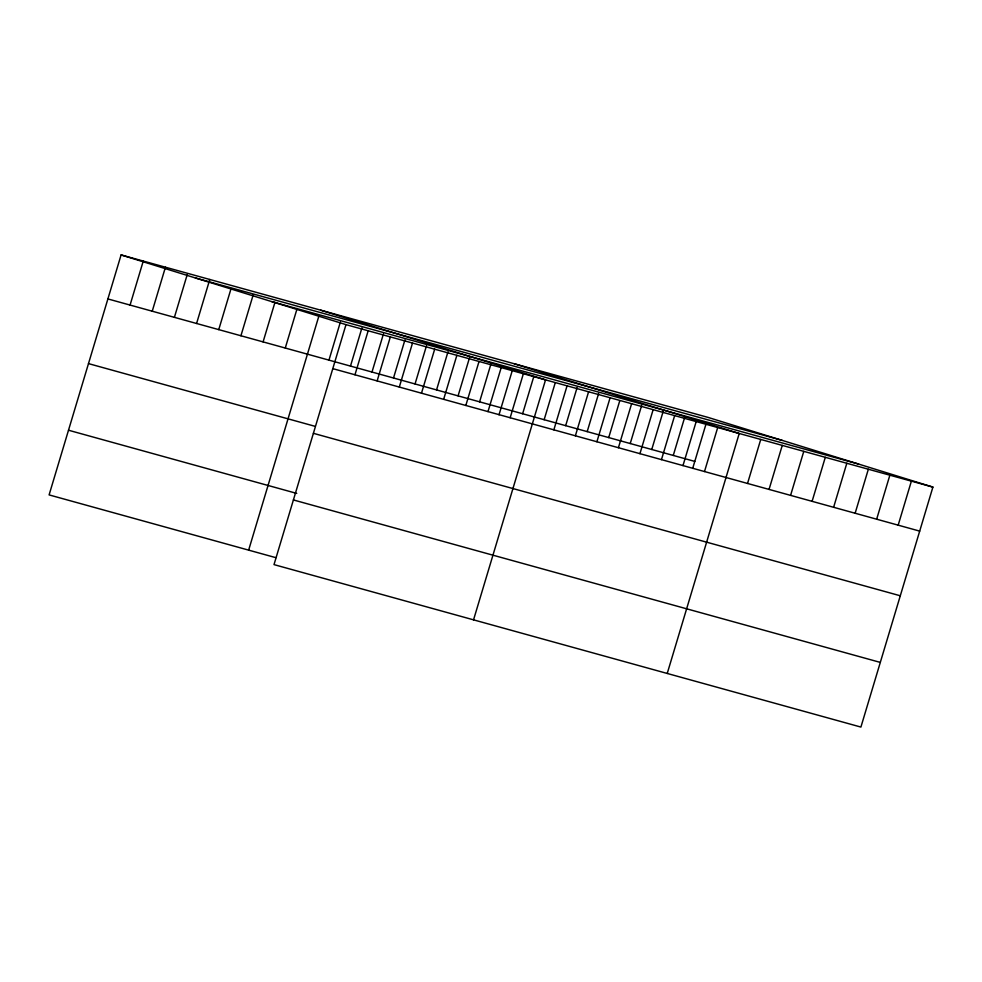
<?xml version="1.0" encoding="UTF-8"?>
<svg xmlns="http://www.w3.org/2000/svg" width="982" height="982" viewBox="0 0 982 982"><rect width="100%" height="100%" fill="white"/><g stroke="black" fill="none" stroke-linecap="round" stroke-linejoin="round"><path stroke-width="1.47" d="M932.9 487.097L345.995 324.637L274.003 564.613L860.907 727.073L932.9 487.097L707.997 417.387L121.093 254.927L49.1 494.903L275.905 557.678M130.066 305.071L143.262 261.065M152.235 311.208L165.442 267.202M174.403 317.346L187.169 274.8M196.584 323.483L209.78 279.477M218.753 329.621L231.077 288.548M240.921 335.758L253.246 294.686M263.09 341.896L274.972 302.284M285.271 348.033L297.153 308.422M248.642 550.141L318.88 316.032M328.958 360.136L340.398 321.986M350.476 366.09L361.916 327.951M354.968 374.78L368.176 330.774M371.994 372.043L383.446 333.905M377.137 380.918L390.345 336.912M393.512 378.009L404.965 339.858M399.306 387.055L412.514 343.049M415.042 383.962L426.483 345.811M421.487 393.193L434.682 349.187M436.56 389.915L448.001 351.777M443.655 399.33L456.863 355.324M458.078 395.869L469.519 357.73M465.824 405.468L479.032 361.462M479.597 401.834L491.037 363.684M487.993 411.605L501.201 367.599M499.003 414.821L512.555 369.649M510.174 417.743L523.369 373.737M522.633 413.741L533.643 377.063M473.545 619.851L545.55 379.874L320.648 310.165M544.151 419.707L555.161 383.029M553.86 429.846L567.068 385.828M565.669 425.66L577.121 387.522M575.378 435.799L588.586 391.793M587.199 431.614L598.639 393.475M596.896 441.753L610.104 397.747M608.717 437.579L619.716 400.902M618.414 447.718L631.622 403.7M630.235 443.533L641.676 405.382M639.945 453.672L653.14 409.666M651.753 449.486L663.194 411.348M661.463 459.625L674.659 415.619M673.271 455.439L684.712 417.301M682.981 465.591L696.189 421.573M692.678 468.426L706.242 423.254M704.499 471.544L717.707 427.526M667.232 673.456L739.225 433.492L514.322 363.782M747.535 483.451L760.743 439.445M769.053 489.417L782.261 445.398M790.584 495.37L803.779 451.364M812.102 501.323L825.297 457.317M833.62 507.289L846.815 463.271M855.138 513.242L868.346 469.236M876.656 519.196L889.864 475.19M898.174 525.161L911.382 481.143M195.308 277.931L782.212 440.39M271.781 301.634L858.685 464.093M107.897 298.933L694.79 461.405M332.8 368.643L919.692 531.115M88.49 363.61L315.296 426.384M313.393 433.32L900.298 595.779M68.507 430.226L296.736 493.406M293.409 499.948L880.302 662.408M121.093 254.927L345.995 324.637"/></g></svg>
